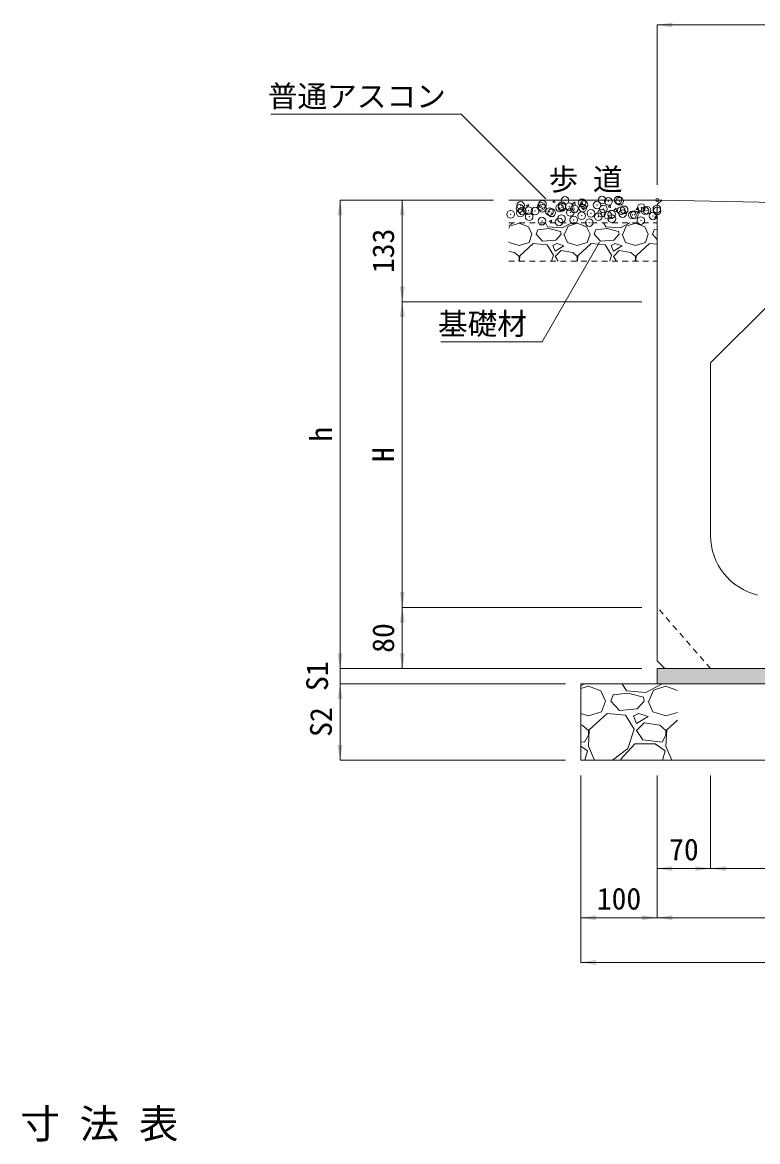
# Model space of a CAD drawing. Units: millimetres at full size, sheet at 1:20. Extents: x 25136 to 46531, y -30786 to -20561.
# Drawn here: x 39959 to 40922, y -26839 to -25374 of the extents above; entities that cross this region are included whole.
import ezdxf
from ezdxf.enums import TextEntityAlignment as Align

# ---------------------------------------------------------------- set-up
doc = ezdxf.new("R2010")
doc.units = ezdxf.units.MM
doc.header["$LTSCALE"] = 20
doc.header["$PDMODE"] = 32
doc.header["$PDSIZE"] = 10
doc.linetypes.add('USER1', pattern=[0.675, 0.375, -0.3])
for name, color, linetype, lineweight in [('0_2', 7, 'Continuous', 20), ('寸法引出', 7, 'Continuous', 9), ('寸法線', 7, 'Continuous', 9), ('本体', 7, 'Continuous', 20), ('補助線', 8, 'Continuous', 13), ('ﾊｯﾁﾝｸﾞ', 7, 'Continuous', 5)]:
    doc.layers.add(name, color=color, linetype=linetype, lineweight=lineweight)
doc.styles.add('ＭＳ ゴシック', font='')
doc.styles.get('ＭＳ ゴシック').set_extended_font_data('MS Gothic')

# ---------------------------------------------------------------- blocks, each defined once
blk = doc.blocks.new('filled_arrow')
at = {"color": 0, "linetype": 'Continuous', "lineweight": -2}
blk.add_solid([(7.5, 1.25), (0, 0), (7.5, -1.25)], dxfattribs=at)

msp = doc.modelspace()

# ---------------------------------------------------------------- hatches: boundary and pattern name
at = {"layer": 'ﾊｯﾁﾝｸﾞ'}
msp.add_hatch(color=8, dxfattribs=at).paths.add_polyline_path([(41330.41, -26239.66), (41330.41, -26219.66), (40800.41, -26219.66), (40790.41, -26219.66), (40790.41, -26239.66)])

# ---------------------------------------------------------------- linework, layer by layer
at = {"layer": '0_2'}
for p, q in [((40790.41, -25606.56), (40596.23, -25606.56)), ((40790.41, -25606.56), (40796.41, -25606.68)), ((40790.41, -26219.66), (40790.41, -26239.66)), ((40790.41, -26219.66), (41330.41, -26219.66)), ((40690.41, -26239.66), (41430.41, -26239.66)), ((40690.41, -26239.66), (40690.41, -26339.66)), ((40690.41, -26339.66), (41430.41, -26339.66))]:
    msp.add_line(p, q, dxfattribs=at)
at = {"layer": '0_2', "linetype": 'USER1'}
for p, q in [((40596.23, -25636.56), (40790.41, -25636.56)), ((40596.23, -25686.56), (40790.41, -25686.56))]:
    msp.add_line(p, q, dxfattribs=at)
at = {"layer": '寸法引出'}
for p, q in [((40375.06, -25606.56), (40375.06, -26219.66)), ((40576.23, -25606.56), (40375.06, -25606.56)), ((40456.58, -25606.56), (40456.58, -25739.66)), ((40576.23, -25606.56), (40456.58, -25606.56)), ((40770.41, -25739.66), (40456.58, -25739.66)), ((40456.58, -25739.66), (40456.58, -26139.66)), ((40770.41, -25739.66), (40456.58, -25739.66)), ((40770.41, -26139.66), (40456.58, -26139.66)), ((40456.58, -26139.66), (40456.58, -26219.66)), ((40770.41, -26139.66), (40456.58, -26139.66)), ((40375.06, -26179.66), (40375.06, -26279.66)), ((40755.41, -26219.66), (40375.06, -26219.66)), ((40755.41, -26219.66), (40375.06, -26219.66)), ((40770.41, -26219.66), (40456.58, -26219.66)), ((40670.41, -26239.66), (40375.06, -26239.66)), ((40375.06, -26239.66), (40375.06, -26339.66)), ((40670.41, -26239.66), (40375.06, -26239.66)), ((40670.41, -26339.66), (40375.06, -26339.66)), ((40690.41, -26359.66), (40690.41, -26545.73)), ((40690.41, -26359.66), (40690.41, -26604.15)), ((40790.41, -26359.66), (40790.41, -26481.41)), ((40790.41, -26359.66), (40790.41, -26545.73)), ((40790.41, -26359.66), (40790.41, -26545.73)), ((40860.41, -26359.66), (40860.41, -26481.41)), ((40860.41, -26359.66), (40860.41, -26481.41)), ((40790.41, -26481.41), (40860.41, -26481.41)), ((40860.41, -26481.41), (41260.41, -26481.41)), ((40690.41, -26545.73), (40790.41, -26545.73)), ((40790.41, -26545.73), (41330.41, -26545.73)), ((40690.41, -26604.15), (41430.41, -26604.15))]:
    msp.add_line(p, q, dxfattribs=at)
at = {"layer": '寸法線'}
for p, q in [((40790.41, -25377.49), (40945.41, -25377.49)), ((40790.41, -25586.56), (40790.41, -25377.49))]:
    msp.add_line(p, q, dxfattribs=at)
for points in [[(40644.48, -25605.2), (40533.54, -25494.26), (40284.5, -25494.26)], [(40715.02, -25661.74), (40639.81, -25791.99), (40507.12, -25791.99)]]:
    msp.add_lwpolyline(points, dxfattribs=at)
at = {"layer": '本体'}
for p, q in [((40796.41, -25606.68), (40790.41, -25612.56)), ((40790.41, -25612.56), (40790.41, -26209.66)), ((40796.41, -25606.68), (40945.41, -25609.66)), ((40940.41, -25739.66), (40860.41, -25819.66)), ((40860.41, -25819.66), (40860.41, -26045.63)), ((40790.41, -26209.66), (40800.41, -26219.66)), ((40800.41, -26219.66), (41320.41, -26219.66))]:
    msp.add_line(p, q, dxfattribs=at)
at = {"layer": '本体', "linetype": 'USER1', "lineweight": 9}
msp.add_line((40860.41, -26219.66), (40790.41, -26139.66), dxfattribs=at)
at = {"layer": '本体'}
msp.add_arc((40940.41, -26045.63), 80, 180, 256.65764, dxfattribs=at)
at = {"layer": '補助線'}
msp.add_circle((40790.41, -25606.56), 2, dxfattribs=at)
at = {"layer": 'ﾊｯﾁﾝｸﾞ'}
for p, q in [((40618.63, -25613.77), (40622.19, -25612.4)), ((40618.63, -25613.78), (40621.15, -25615.48)), ((40619.11, -25606.56), (40620.28, -25606.66)), ((40620.12, -25606.69), (40620.1, -25606.56)), ((40621.15, -25615.48), (40622.18, -25612.41)), ((40653.68, -25609.58), (40656.13, -25606.67)), ((40653.68, -25609.59), (40656.72, -25609.85)), ((40656.56, -25609.88), (40655.97, -25606.7)), ((40678.43, -25612.83), (40682.94, -25613.53)), ((40678.45, -25612.89), (40682.41, -25608.77)), ((40682.93, -25613.6), (40682.37, -25608.77)), ((40690.12, -25612.77), (40692.57, -25609.85)), ((40690.12, -25612.77), (40693.15, -25613.04)), ((40692.99, -25613.07), (40692.41, -25609.89)), ((40726.55, -25615.96), (40729, -25613.04)), ((40729.43, -25616.26), (40728.84, -25613.07)), ((40691.63, -25617.85), (40694.16, -25619.55)), ((40691.64, -25617.83), (40695.2, -25616.47)), ((40694.16, -25619.55), (40695.19, -25616.48)), ((40726.55, -25615.96), (40729.59, -25616.23)), ((40732.64, -25621.24), (40737.16, -25621.94)), ((40732.67, -25621.3), (40736.63, -25617.18)), ((40737.15, -25622), (40736.59, -25617.18)), ((40762.99, -25619.15), (40765.44, -25616.23)), ((40762.99, -25619.15), (40766.03, -25619.42)), ((40764.64, -25621.9), (40768.2, -25620.54)), ((40764.64, -25621.92), (40767.16, -25623.62)), ((40765.87, -25619.45), (40765.28, -25616.26)), ((40767.16, -25623.62), (40768.19, -25620.55)), ((40786.88, -25629.71), (40790.41, -25626.03)), ((40602.28, -25636.56), (40596.23, -25639.73)), ((40596.23, -25643.57), (40597.42, -25640.81)), ((40597.42, -25640.81), (40609.61, -25637)), ((40609.61, -25637), (40621.8, -25641.58)), ((40621.8, -25641.58), (40626.37, -25651.48)), ((40646.95, -25641.58), (40644.02, -25636.56)), ((40666, -25643.1), (40646.95, -25641.58)), ((40648.95, -25634.22), (40652.51, -25632.85)), ((40648.95, -25634.23), (40651.48, -25635.94)), ((40651.47, -25635.94), (40652.5, -25632.87)), ((40678.48, -25636.56), (40666, -25643.1)), ((40669.04, -25651.48), (40673.62, -25640.81)), ((40673.62, -25640.81), (40685.81, -25637)), ((40685.81, -25637), (40698, -25641.58)), ((40698, -25641.58), (40702.57, -25651.48)), ((40723.15, -25641.58), (40720.22, -25636.56)), ((40742.2, -25643.1), (40723.15, -25641.58)), ((40754.68, -25636.56), (40742.2, -25643.1)), ((40745.24, -25651.48), (40749.82, -25640.81)), ((40749.82, -25640.81), (40762.01, -25637)), ((40762.01, -25637), (40774.2, -25641.58)), ((40774.2, -25641.58), (40778.77, -25651.48)), ((40786.86, -25629.65), (40790.41, -25630.2)), ((40622.56, -25662.15), (40626.37, -25651.48)), ((40631.71, -25651.48), (40633.99, -25645.39)), ((40640.09, -25660.63), (40631.71, -25651.48)), ((40648.47, -25643.86), (40633.99, -25645.39)), ((40663.71, -25647.67), (40648.47, -25643.86)), ((40664.47, -25651.48), (40657.61, -25659.1)), ((40664.47, -25651.48), (40663.71, -25647.67)), ((40668.28, -25651.48), (40672.85, -25662.15)), ((40698.76, -25662.15), (40702.57, -25651.48)), ((40707.91, -25651.48), (40710.19, -25645.39)), ((40716.29, -25660.63), (40707.91, -25651.48)), ((40724.67, -25643.86), (40710.19, -25645.39)), ((40739.91, -25647.67), (40724.67, -25643.86)), ((40740.67, -25651.48), (40733.81, -25659.1)), ((40740.67, -25651.48), (40739.91, -25647.67)), ((40744.48, -25651.48), (40749.05, -25662.15)), ((40774.96, -25662.15), (40778.77, -25651.48)), ((40784.11, -25651.48), (40786.39, -25645.39)), ((40790.41, -25658.36), (40784.11, -25651.48)), ((40790.41, -25644.96), (40786.39, -25645.39)), ((40596.23, -25661.17), (40596.65, -25662.15)), ((40596.65, -25662.15), (40609.61, -25665.96)), ((40609.61, -25665.96), (40622.56, -25662.15)), ((40627.9, -25663.67), (40610.37, -25679.68)), ((40646.18, -25665.2), (40627.9, -25663.67)), ((40657.61, -25659.1), (40640.09, -25660.63)), ((40654.57, -25678.91), (40646.18, -25665.2)), ((40659.14, -25663.67), (40653.8, -25665.96)), ((40653.8, -25665.96), (40656.85, -25673.58)), ((40656.85, -25673.58), (40668.28, -25666.72)), ((40668.28, -25666.72), (40659.14, -25663.67)), ((40672.85, -25662.15), (40685.81, -25665.96)), ((40685.81, -25665.96), (40698.76, -25662.15)), ((40704.1, -25663.67), (40686.57, -25679.68)), ((40722.38, -25665.2), (40704.1, -25663.67)), ((40733.81, -25659.1), (40716.29, -25660.63)), ((40730.77, -25678.91), (40722.38, -25665.2)), ((40735.34, -25663.67), (40730, -25665.96)), ((40730, -25665.96), (40733.05, -25673.58)), ((40733.05, -25673.58), (40744.48, -25666.72)), ((40744.48, -25666.72), (40735.34, -25663.67)), ((40749.05, -25662.15), (40762.01, -25665.96)), ((40762.01, -25665.96), (40774.96, -25662.15)), ((40780.3, -25663.67), (40762.77, -25679.68)), ((40790.41, -25664.52), (40780.3, -25663.67)), ((40603.51, -25675.1), (40596.23, -25674.01)), ((40609.61, -25680.44), (40603.51, -25675.1)), ((40608.74, -25686.56), (40609.61, -25685.01)), ((40609.61, -25685.01), (40609.61, -25680.44)), ((40610.37, -25679.68), (40610.04, -25686.56)), ((40652.12, -25686.56), (40654.57, -25678.91)), ((40664.47, -25672.82), (40656.85, -25680.44)), ((40656.85, -25680.44), (40660.93, -25686.56)), ((40679.71, -25675.1), (40664.47, -25672.82)), ((40685.81, -25680.44), (40679.71, -25675.1)), ((40684.94, -25686.56), (40685.81, -25685.01)), ((40685.81, -25685.01), (40685.81, -25680.44)), ((40686.57, -25679.68), (40686.24, -25686.56)), ((40728.32, -25686.56), (40730.77, -25678.91)), ((40740.67, -25672.82), (40733.05, -25680.44)), ((40733.05, -25680.44), (40737.13, -25686.56)), ((40755.91, -25675.1), (40740.67, -25672.82)), ((40762.01, -25680.44), (40755.91, -25675.1)), ((40761.14, -25686.56), (40762.01, -25685.01)), ((40762.01, -25685.01), (40762.01, -25680.44)), ((40762.77, -25679.68), (40762.44, -25686.56)), ((40695.21, -26239.83), (40690.41, -26242.34)), ((40690.41, -26245.96), (40700.29, -26242.88)), ((40695.26, -26239.66), (40695.21, -26239.83)), ((40700.29, -26242.88), (40716.55, -26248.97)), ((40726.23, -26239.66), (40729.76, -26239.83)), ((40729.76, -26239.83), (40729.97, -26239.66)), ((40750.08, -26248.97), (40744.64, -26239.66)), ((40796.81, -26239.83), (40775.48, -26251)), ((40785.64, -26247.96), (40801.89, -26242.88)), ((40796.86, -26239.66), (40796.81, -26239.83)), ((40801.89, -26242.88), (40816.93, -26248.52)), ((40716.55, -26248.97), (40722.64, -26262.18)), ((40729.76, -26262.18), (40732.8, -26254.05)), ((40752.11, -26252.02), (40732.8, -26254.05)), ((40775.48, -26251), (40750.08, -26248.97)), ((40772.43, -26257.1), (40752.11, -26252.02)), ((40773.44, -26262.18), (40772.43, -26257.1)), ((40779.54, -26262.18), (40785.64, -26247.96)), ((40717.56, -26276.4), (40722.64, -26262.18)), ((40740.93, -26274.37), (40729.76, -26262.18)), ((40764.3, -26272.34), (40740.93, -26274.37)), ((40773.44, -26262.18), (40764.3, -26272.34)), ((40778.52, -26262.18), (40784.62, -26276.4)), ((40690.41, -26278.58), (40700.29, -26281.48)), ((40700.29, -26281.48), (40717.56, -26276.4)), ((40724.68, -26278.44), (40701.31, -26299.77)), ((40749.06, -26280.47), (40724.68, -26278.44)), ((40760.24, -26298.76), (40749.06, -26280.47)), ((40766.33, -26278.44), (40759.22, -26281.48)), ((40759.22, -26281.48), (40763.28, -26291.64)), ((40763.28, -26291.64), (40778.52, -26282.5)), ((40778.52, -26282.5), (40766.33, -26278.44)), ((40784.62, -26276.4), (40801.89, -26281.48)), ((40801.89, -26281.48), (40816.93, -26277.06)), ((40816.93, -26286.97), (40802.91, -26299.77)), ((40692.16, -26293.68), (40690.41, -26293.41)), ((40700.29, -26300.79), (40692.16, -26293.68)), ((40701.31, -26299.77), (40700.29, -26321.11)), ((40700.29, -26306.88), (40700.29, -26300.79)), ((40752.11, -26324.16), (40760.24, -26298.76)), ((40773.44, -26290.63), (40763.28, -26300.79)), ((40763.28, -26300.79), (40771.41, -26312.98)), ((40793.76, -26293.68), (40773.44, -26290.63)), ((40801.89, -26300.79), (40793.76, -26293.68)), ((40802.91, -26299.77), (40801.89, -26321.11)), ((40801.89, -26306.88), (40801.89, -26300.79)), ((40690.41, -26315.45), (40695.21, -26316.03)), ((40695.21, -26316.03), (40700.29, -26306.88)), ((40771.41, -26312.98), (40796.81, -26316.03)), ((40796.81, -26316.03), (40801.89, -26306.88)), ((40690.41, -26321.07), (40699.28, -26327.2)), ((40699.28, -26327.2), (40695.72, -26339.66)), ((40700.29, -26321.11), (40708.1, -26339.66)), ((40732.04, -26339.66), (40752.11, -26324.16)), ((40742.96, -26338.38), (40761.25, -26318.06)), ((40761.25, -26318.06), (40787.67, -26318.06)), ((40787.67, -26318.06), (40800.88, -26327.2)), ((40800.88, -26327.2), (40797.32, -26339.66)), ((40801.89, -26321.11), (40809.7, -26339.66)), ((40743.71, -26339.66), (40742.96, -26338.38))]:
    msp.add_line(p, q, dxfattribs=at)
for p in [(40610.57, -25617.29), (40611.55, -25613.7), (40638.67, -25614.85), (40640.04, -25617.32), (40640.2, -25612.2), (40662.51, -25616.87), (40665.7, -25614.07), (40665.79, -25616), (40669.83, -25607.12), (40675.22, -25615.2), (40682, -25618.27), (40692.09, -25610.26), (40692.91, -25617.14), (40694.46, -25612.66), (40711.62, -25613.19), (40718.17, -25606.68), (40720.02, -25618.29), (40726.55, -25608.44), (40739.26, -25606.77), (40741.25, -25608.1), (40769.6, -25616.53), (40789.94, -25618.37), (40598.47, -25625.3), (40611.18, -25623.63), (40613.96, -25620.9), (40622.26, -25620.53), (40622.75, -25628.44), (40630.42, -25621.09), (40649.38, -25621.67), (40652.37, -25623.36), (40665.08, -25630.98), (40676.5, -25622.82), (40681.1, -25632.7), (40691.47, -25627.17), (40703.62, -25623.97), (40713.18, -25628.48), (40717.55, -25623.6), (40725.9, -25626.8), (40730.74, -25625.11), (40731.02, -25630.96), (40743.21, -25620.34), (40745.14, -25624.27), (40747.14, -25619.43), (40757.85, -25626.26), (40760.65, -25625.88), (40768.98, -25633.45), (40774.26, -25620.58), (40777.22, -25620.04), (40784.97, -25627.4), (40790.28, -25620.79), (40639.43, -25634.23), (40661.86, -25635.23), (40701.4, -25636.05)]:
    msp.add_point(p, dxfattribs=at)

# ---------------------------------------------------------------- block references
at = {"layer": '寸法引出', "xscale": 2.67, "yscale": 2.67}
for p, rotation in [((40375.06, -25606.56), 270), ((40456.58, -25606.56), 270), ((40456.58, -25739.66), 90), ((40456.58, -25739.66), 270), ((40456.58, -26139.66), 90), ((40456.58, -26139.66), 270), ((40375.06, -26219.66), 90), ((40375.06, -26219.66), 90), ((40456.58, -26219.66), 90), ((40375.06, -26239.66), 270), ((40375.06, -26239.66), 270), ((40375.06, -26339.66), 90), ((40860.41, -26481.41), 180), ((40790.41, -26545.73), 180)]:
    msp.add_blockref('filled_arrow', p, dxfattribs=dict(at, rotation=rotation))
for p in [(40790.41, -26481.41), (40860.41, -26481.41), (40690.41, -26545.73), (40790.41, -26545.73), (40690.41, -26604.15)]:
    msp.add_blockref('filled_arrow', p, dxfattribs=at)
at = {"layer": '寸法線', "xscale": 2.67, "yscale": 2.67}
msp.add_blockref('filled_arrow', (40790.41, -25377.49), dxfattribs=at)
at = {"layer": '寸法線', "xscale": 0.133, "yscale": 0.133}
for p, rotation in [((40644.48, -25605.2), 135), ((40715.02, -25661.74), 240)]:
    msp.add_blockref('filled_arrow', p, dxfattribs=dict(at, rotation=rotation))

# ---------------------------------------------------------------- texts
at = {"layer": '0_2', "style": 'ＭＳ ゴシック'}
for s, height, p in [('歩 道', 28.48, (40648.12, -25602.25)), ('寸 法 表', 37.98, (39956.31, -26845.79))]:
    msp.add_text(s, height=height, dxfattribs=at).set_placement(p, align=Align.BOTTOM_LEFT)
at = {"layer": '寸法引出', "style": 'ＭＳ ゴシック'}
for s, p in [('133', (40431.58, -25673.11)), ('h', (40350.06, -25913.11)), ('H', (40431.58, -25939.66)), ('80', (40431.58, -26179.66)), ('S1', (40345.06, -26229.66)), ('S2', (40350.06, -26289.66))]:
    msp.add_text(s, height=28.48, rotation=90, dxfattribs=at).set_placement(p, align=Align.MIDDLE_CENTER)
for s, p in [('70', (40825.41, -26456.41)), ('100', (40740.41, -26520.73))]:
    msp.add_text(s, height=28.48, dxfattribs=at).set_placement(p, align=Align.MIDDLE_CENTER)
at = {"layer": '寸法線', "style": 'ＭＳ ゴシック'}
for s, p in [('普通アスコン', (40513.54, -25456.58)), ('基礎材', (40619.81, -25754.32))]:
    msp.add_text(s, height=28.48, dxfattribs=at).set_placement(p, align=Align.TOP_RIGHT)

doc.saveas('drawing.dxf')
